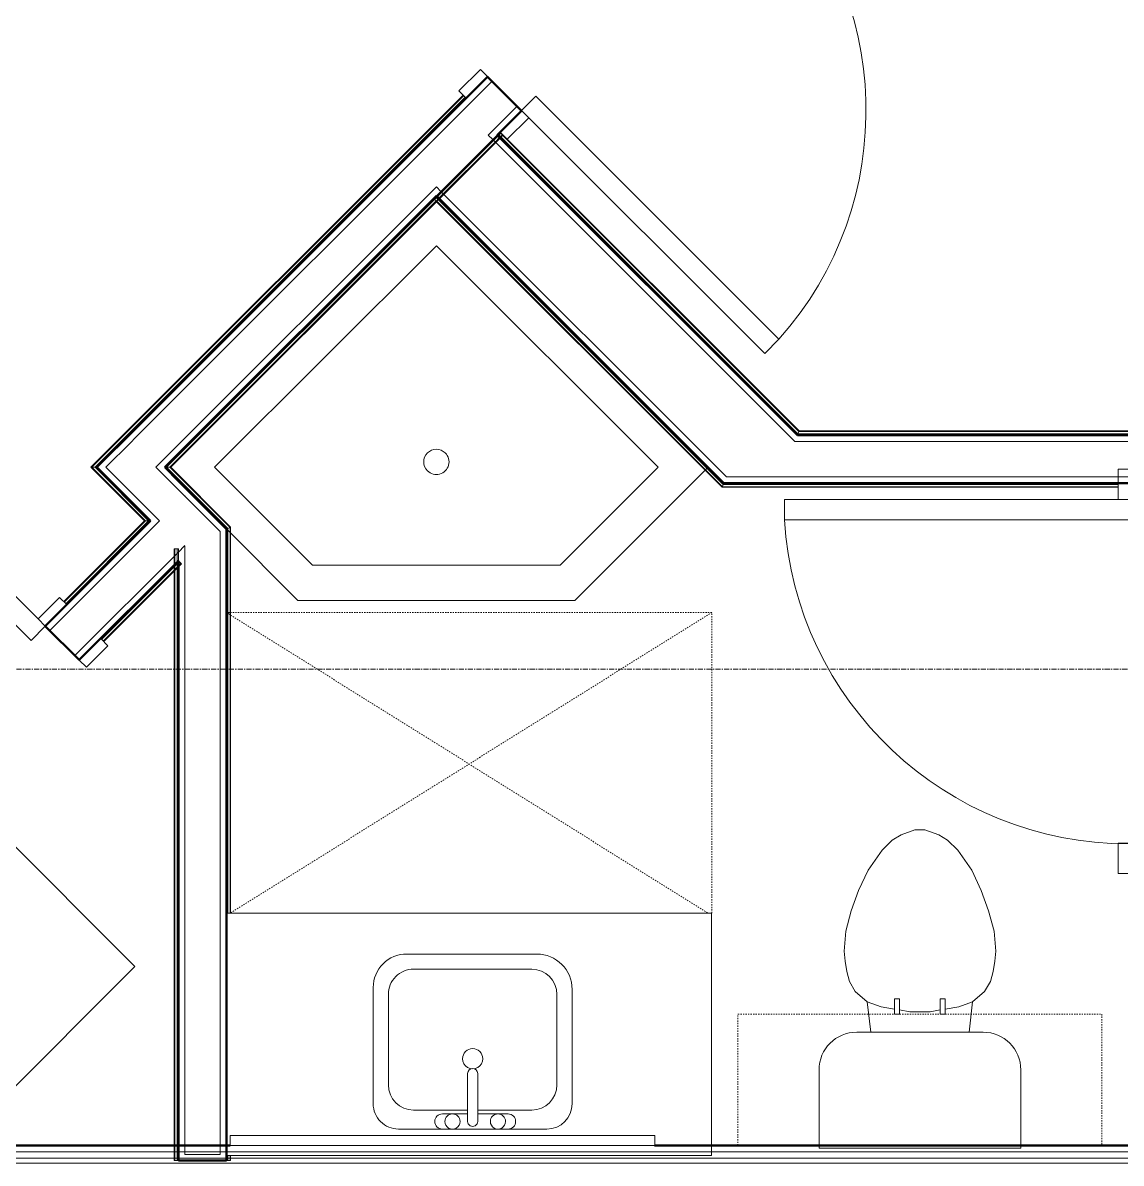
# Model space of a CAD drawing. Header units: inches. Extents: x -4235 to -464, y 9706 to 12425.
# Drawn here: x -2404.2 to -2295.6, y 10418.3 to 10531.1 of the extents above; entities that cross this region are included whole.
import ezdxf

# ---------------------------------------------------------------- set-up
doc = ezdxf.new("R2010")
doc.units = ezdxf.units.IN
doc.header["$MEASUREMENT"] = 0
doc.linetypes.add('Dash', pattern=[0.25, 0.125, -0.125])
doc.linetypes.add('Grid Line 1_2_', pattern=[0.875, 0.5, -0.125, 0.125, -0.125])
for name, color, linetype, lineweight in [('0-1', 7, 'Continuous', 5), ('0-2', 10, 'Continuous', 9), ('A-DOOR-1', 7, 'Continuous', 9), ('A-DOOR-2', 90, 'Continuous', 20), ('A-DOOR-FRAM-1', 90, 'Continuous', 20), ('A-GENM-HDLN-1', 7, 'Dash', 9), ('A-GENM-HDLN-2', 254, 'Dash', 9), ('A-GENM-HDLN-3', 10, 'Dash', 9), ('A-WALL-1', 250, 'Continuous', 50), ('A-WALL-2', 50, 'Continuous', 13), ('A-WALL-3', 10, 'Continuous', 9), ('A-WALL-4', 254, 'Continuous', 9), ('A-WALL-5', 7, 'Continuous', 9), ('I-WALL-1', 250, 'Continuous', 50), ('I-WALL-2', 10, 'Continuous', 9), ('I-WALL-3', 254, 'Continuous', 9), ('I-WALL-4', 7, 'Continuous', 9), ('P-SANR-FIXT-1', 7, 'Continuous', 9), ('P-SANR-FIXT-2', 254, 'Continuous', 9), ('Q-CASE-1', 254, 'Continuous', 9), ('Q-CASE-2', 7, 'Continuous', 9), ('Q-CASE-3', 10, 'Continuous', 9), ('Q-CASE-4', 7, 'Dash', 9), ('S-GRID-1', 1, 'Grid Line 1_2_', 9)]:
    doc.layers.add(name, color=color, linetype=linetype, lineweight=lineweight)

# ---------------------------------------------------------------- blocks, each defined once
blk = doc.blocks.new('Stacked Washer and Dryer - 26_x25_ - Private-1352637-BACKGROUND - 1ST FLOOR')
at = {"layer": 'P-SANR-FIXT-1'}
for p, q in [((0, 12.5), (26, 12.5)), ((0, 12.5), (0, -12.5)), ((16.90625, 12.5), (16.90625, -12.5)), ((26, 12.5), (26, -12.5)), ((16.90625, 8.75), (22.09375, 8.75)), ((22.09375, 8.75), (22.09375, -8.75)), ((22.09375, -8.75), (16.90625, -8.75)), ((26, -12.5), (0, -12.5))]:
    blk.add_line(p, q, dxfattribs=at)
blk = doc.blocks.new('Basic Wall _ INT - W4BØF - _5_8 GYP - 2X4 WOOD_BATT_ - 5_8 GYP_ - ___-2695107-BACKGROUND - 1ST FLOOR')
at = {"layer": 'A-WALL-3'}
for p, q in [((-2389.23, 10476.98), (-2389.11, 10477.09)), ((-2389.11, 10477.1), (-2389.02, 10477.19)), ((-2389.02, 10477.19), (-2388.96, 10477.25)), ((-2388.8, 10477.87), (-2388.81, 10477.89)), ((-2388.79, 10477.41), (-2388.56, 10477.64)), ((-2388.61, 10477.68), (-2388.67, 10477.74)), ((-2388.52, 10477.6), (-2388.56, 10477.64)), ((-2396.5, 10470.21), (-2398.62, 10468.09)), ((-2432.56, 10434.14), (-2434.68, 10432.02)), ((-2441.84, 10424.86), (-2442.99, 10423.71)), ((-2442.74, 10423.47), (-2441.59, 10424.62)), ((-2442.99, 10423.71), (-2442.97, 10423.7)), ((-2442.96, 10423.68), (-2442.99, 10423.71)), ((-2442.9, 10423.63), (-2442.96, 10423.68)), ((-2442.7, 10423.42), (-2442.9, 10423.63)), ((-2442.84, 10423.57), (-2442.78, 10423.51)), ((-2442.74, 10423.47), (-2442.7, 10423.42))]:
    blk.add_line(p, q, dxfattribs=at)
at = {"layer": 'A-WALL-4'}
for p, q in [((-2388.81, 10477.89), (-2396.5, 10470.21)), ((-2396.25, 10469.96), (-2389.23, 10476.98)), ((-2389.23, 10476.89), (-2389.11, 10477.01)), ((-2389.11, 10477.01), (-2389.02, 10477.1)), ((-2389.02, 10477.1), (-2388.96, 10477.16)), ((-2388.81, 10477.89), (-2388.78, 10477.86)), ((-2388.81, 10477.72), (-2388.72, 10477.8)), ((-2388.79, 10477.33), (-2388.52, 10477.6)), ((-2388.78, 10477.86), (-2388.74, 10477.82)), ((-2388.74, 10477.82), (-2388.73, 10477.81)), ((-2388.73, 10477.81), (-2388.72, 10477.8)), ((-2388.72, 10477.8), (-2388.52, 10477.6)), ((-2434.68, 10432.02), (-2441.84, 10424.86)), ((-2441.59, 10424.62), (-2434.43, 10431.77)), ((-2442.9, 10423.63), (-2441.75, 10424.78)), ((-2442.7, 10423.42), (-2441.55, 10424.57))]:
    blk.add_line(p, q, dxfattribs=at)
at = {"layer": 'A-WALL-5'}
for p, q in [((-2396.41, 10470.12), (-2388.81, 10477.72)), ((-2396.2, 10469.91), (-2389.23, 10476.89)), ((-2441.75, 10424.78), (-2434.59, 10431.93)), ((-2441.55, 10424.57), (-2434.39, 10431.73))]:
    blk.add_line(p, q, dxfattribs=at)
blk = doc.blocks.new('Basic Wall _ INT - W4BØF - _5_8 GYP - 2X4 WOOD_BATT_ - 5_8 GYP_ - ___-2695106-BACKGROUND - 1ST FLOOR')
at = {"layer": 'A-WALL-3'}
for p, q in [((-2392.07, 10481.84), (-2392.16, 10481.84)), ((-2391.87, 10481.84), (-2392.07, 10481.84)), ((-2391.78, 10481.84), (-2391.86, 10481.84)), ((-2391.58, 10481.84), (-2391.61, 10481.84)), ((-2399.85, 10473.57), (-2401.98, 10471.44)), ((-2435.92, 10437.5), (-2438.04, 10435.38)), ((-2446.59, 10427.32), (-2445.45, 10428.47)), ((-2446.43, 10427.16), (-2446.64, 10427.37)), ((-2446.64, 10427.37), (-2446.59, 10427.32)), ((-2446.55, 10427.28), (-2446.49, 10427.22)), ((-2445.2, 10428.22), (-2446.35, 10427.07)), ((-2446.38, 10427.1), (-2446.43, 10427.16)), ((-2446.35, 10427.07), (-2446.38, 10427.1)), ((-2446.36, 10427.09), (-2446.35, 10427.07))]:
    blk.add_line(p, q, dxfattribs=at)
at = {"layer": 'A-WALL-4'}
for p, q in [((-2400.1, 10473.81), (-2392.07, 10481.84)), ((-2391.58, 10481.84), (-2399.85, 10473.57)), ((-2445.45, 10428.47), (-2438.29, 10435.63)), ((-2438.04, 10435.38), (-2445.2, 10428.22)), ((-2446.64, 10427.37), (-2445.49, 10428.52)), ((-2445.29, 10428.31), (-2446.43, 10427.16))]:
    blk.add_line(p, q, dxfattribs=at)
at = {"layer": 'A-WALL-5'}
for p, q in [((-2400.15, 10473.86), (-2392.16, 10481.84)), ((-2391.76, 10481.84), (-2399.94, 10473.65)), ((-2445.49, 10428.52), (-2438.33, 10435.67)), ((-2438.13, 10435.47), (-2445.29, 10428.31))]:
    blk.add_line(p, q, dxfattribs=at)
at = {"layer": 'A-WALL-5', "flags": 128}
for points in [[(-2392.16, 10481.84), (-2391.99, 10481.84), (-2391.86, 10481.84), (-2391.78, 10481.84), (-2391.76, 10481.84)], [(-2391.76, 10481.84), (-2391.75, 10481.84), (-2391.74, 10481.84), (-2391.72, 10481.84), (-2391.7, 10481.84), (-2391.67, 10481.84), (-2391.64, 10481.84)]]:
    blk.add_lwpolyline(points, dxfattribs=at)
blk = doc.blocks.new('SWING - DOUBLE - FLUSH - 4-0 x 6-8 - DUMMY-3207495-BACKGROUND - 1ST FLOOR')
at = {"layer": 'A-DOOR-1'}
for p, q in [((-27, 2.375), (-27, 3.375)), ((-27, 3.375), (-24, 3.375)), ((-24, 2.375), (-27, 2.375)), ((-24, 3.375), (-24, 2.375)), ((24, 2.375), (24, 3.375)), ((24, 3.375), (27, 3.375)), ((27, 2.375), (24, 2.375)), ((27, 3.375), (27, 2.375)), ((-27, -2.375), (-24, -2.375)), ((-27, -3.375), (-27, -2.375)), ((-24, -3.375), (-27, -3.375)), ((-24, -2.375), (-24, -3.375)), ((24, -2.375), (27, -2.375)), ((24, -3.375), (24, -2.375)), ((27, -3.375), (24, -3.375)), ((27, -2.375), (27, -3.375))]:
    blk.add_line(p, q, dxfattribs=at)
for centre, start, end in [((-24, -2.375), 270, 0), ((24, -2.375), 180, 270)]:
    blk.add_arc(centre, 24, start, end, dxfattribs=at)
at = {"layer": 'A-DOOR-2'}
for p, q in [((-22, -2.375), (-24, -2.375)), ((-24, -3.375), (-24, -26.375)), ((-22, -26.375), (-22, -2.375)), ((22, -2.375), (24, -2.375)), ((22, -26.375), (22, -2.375)), ((24, -3.375), (24, -26.375)), ((-24, -26.375), (-22, -26.375)), ((24, -26.375), (22, -26.375))]:
    blk.add_line(p, q, dxfattribs=at)
blk = doc.blocks.new('Basic Wall _ INT - W4BØF - _5_8 GYP - 2X4 WOOD_BATT_ - 5_8 GYP_ - ___-2695115-BACKGROUND - 1ST FLOOR')
at = {"layer": 'A-WALL-3'}
for p, q in [((-2384.04, 10481.05), (-2384.06, 10481.04)), ((-2383.86, 10481.13), (-2383.92, 10481.1)), ((-2383.71, 10481.19), (-2383.86, 10481.13)), ((-2383.65, 10481.22), (-2383.71, 10481.19)), ((-2384.06, 10419.04), (-2384.06, 10418.54)), ((-2384.06, 10418.54), (-2384.04, 10418.54)), ((-2383.92, 10418.54), (-2383.86, 10418.54)), ((-2383.86, 10418.54), (-2383.71, 10418.54)), ((-2383.71, 10418.54), (-2383.71, 10419.04)), ((-2383.71, 10418.54), (-2383.65, 10418.54))]:
    blk.add_line(p, q, dxfattribs=at)
at = {"layer": 'A-WALL-4'}
for p, q in [((-2384.06, 10481.04), (-2384.06, 10443.04)), ((-2383.71, 10443.04), (-2383.71, 10481.19)), ((-2384.02, 10418.54), (-2384.06, 10418.54)), ((-2383.94, 10418.54), (-2384.02, 10418.54)), ((-2383.94, 10418.54), (-2383.94, 10419.04)), ((-2383.65, 10418.54), (-2383.94, 10418.54)), ((-2383.65, 10418.54), (-2383.65, 10419.04))]:
    blk.add_line(p, q, dxfattribs=at)
at = {"layer": 'A-WALL-5'}
for p, q in [((-2383.94, 10443.04), (-2383.94, 10481.1)), ((-2383.65, 10443.04), (-2383.65, 10481.22))]:
    blk.add_line(p, q, dxfattribs=at)
at = {"layer": 'A-WALL-5', "flags": 128}
for points in [[(-2384.02, 10481.06), (-2384, 10481.07), (-2383.98, 10481.08), (-2383.96, 10481.09), (-2383.95, 10481.09), (-2383.94, 10481.09), (-2383.94, 10481.1)], [(-2383.94, 10481.1), (-2383.92, 10481.1), (-2383.86, 10481.13), (-2383.77, 10481.17), (-2383.65, 10481.22)]]:
    blk.add_lwpolyline(points, dxfattribs=at)
blk = doc.blocks.new('Basic Wall _ INT - W4BØF - _5_8 GYP - 2X4 WOOD_BATT_ - 5_8 GYP_ - ___-2695114-BACKGROUND - 1ST FLOOR')
at = {"layer": 'A-WALL-3'}
for p, q in [((-2389.16, 10479.08), (-2389.23, 10479.08)), ((-2389.1, 10479.08), (-2389.16, 10479.08)), ((-2389.16, 10477.57), (-2389.16, 10479.08)), ((-2389.02, 10479.08), (-2389.08, 10479.08)), ((-2388.95, 10479.08), (-2389.02, 10479.08)), ((-2388.81, 10479.08), (-2388.84, 10479.08)), ((-2388.81, 10478.77), (-2388.81, 10477.89)), ((-2389.16, 10477.48), (-2389.16, 10477.54)), ((-2389.16, 10477.26), (-2389.16, 10477.33)), ((-2389.16, 10477.13), (-2389.16, 10477.25)), ((-2389.16, 10476.96), (-2389.16, 10477.12)), ((-2389.16, 10418.54), (-2389.16, 10420.04)), ((-2388.81, 10420.04), (-2388.81, 10418.54)), ((-2389.23, 10418.54), (-2389.16, 10418.54)), ((-2389.16, 10418.54), (-2389.02, 10418.54)), ((-2389.02, 10418.54), (-2388.95, 10418.54)), ((-2388.84, 10418.54), (-2388.81, 10418.54))]:
    blk.add_line(p, q, dxfattribs=at)
at = {"layer": 'A-WALL-4'}
for p, q in [((-2389.23, 10479.08), (-2389.11, 10479.08)), ((-2389.23, 10477.51), (-2389.23, 10479.08)), ((-2389.08, 10479.08), (-2388.94, 10479.08)), ((-2388.94, 10479.08), (-2388.94, 10477.78)), ((-2388.94, 10479.08), (-2388.86, 10479.08)), ((-2388.86, 10479.08), (-2388.81, 10479.08)), ((-2388.81, 10479.08), (-2388.81, 10478.77)), ((-2389.23, 10477.42), (-2389.23, 10477.48)), ((-2389.23, 10477.19), (-2389.23, 10477.27)), ((-2389.23, 10477.07), (-2389.23, 10477.19)), ((-2389.23, 10476.9), (-2389.23, 10477.06)), ((-2389.16, 10420.04), (-2389.16, 10476.95)), ((-2388.81, 10477.89), (-2388.81, 10420.04)), ((-2389.23, 10418.54), (-2389.23, 10420.04)), ((-2388.94, 10420.04), (-2388.94, 10418.54)), ((-2388.94, 10418.54), (-2389.23, 10418.54)), ((-2388.94, 10418.54), (-2388.94, 10418.54)), ((-2388.93, 10418.54), (-2388.94, 10418.54)), ((-2388.86, 10418.54), (-2388.93, 10418.54)), ((-2388.81, 10418.54), (-2388.86, 10418.54))]:
    blk.add_line(p, q, dxfattribs=at)
at = {"layer": 'A-WALL-5'}
for p, q in [((-2389.23, 10420.04), (-2389.23, 10476.89)), ((-2388.94, 10477.76), (-2388.94, 10420.04))]:
    blk.add_line(p, q, dxfattribs=at)
blk = doc.blocks.new('Basic Wall _ INT - W4BØF - _5_8 GYP - 2X4 WOOD_BATT_ - 5_8 GYP_ - ___-2695117-BACKGROUND - 1ST FLOOR')
at = {"layer": 'A-WALL-3'}
for p, q in [((-2397.38, 10487.15), (-2397.47, 10487.15)), ((-2397.17, 10487.15), (-2397.38, 10487.15)), ((-2397.08, 10487.15), (-2397.17, 10487.15)), ((-2396.88, 10487.15), (-2396.92, 10487.15)), ((-2392.16, 10481.84), (-2392.07, 10481.84)), ((-2392.07, 10481.84), (-2391.87, 10481.84)), ((-2391.86, 10481.84), (-2391.78, 10481.84)), ((-2391.61, 10481.84), (-2391.58, 10481.84))]:
    blk.add_line(p, q, dxfattribs=at)
at = {"layer": 'A-WALL-4'}
for p, q in [((-2397.38, 10487.15), (-2392.07, 10481.84)), ((-2391.58, 10481.84), (-2396.88, 10487.15))]:
    blk.add_line(p, q, dxfattribs=at)
at = {"layer": 'A-WALL-5'}
for p, q in [((-2397.47, 10487.15), (-2392.16, 10481.84)), ((-2397.06, 10487.15), (-2391.76, 10481.84))]:
    blk.add_line(p, q, dxfattribs=at)
at = {"layer": 'A-WALL-5', "flags": 128}
for points in [[(-2397.47, 10487.15), (-2397.3, 10487.15), (-2397.17, 10487.15), (-2397.09, 10487.15), (-2397.06, 10487.15)], [(-2397.06, 10487.15), (-2397.06, 10487.15), (-2397.04, 10487.15), (-2397.03, 10487.15), (-2397, 10487.15), (-2396.97, 10487.15), (-2396.94, 10487.15)], [(-2391.76, 10481.84), (-2391.78, 10481.84), (-2391.86, 10481.84), (-2391.99, 10481.84), (-2392.16, 10481.84)], [(-2391.64, 10481.84), (-2391.67, 10481.84), (-2391.7, 10481.84), (-2391.72, 10481.84), (-2391.74, 10481.84), (-2391.75, 10481.84), (-2391.76, 10481.84)]]:
    blk.add_lwpolyline(points, dxfattribs=at)
blk = doc.blocks.new('Basic Wall _ INT - W4BØF - _5_8 GYP - 2X4 WOOD_BATT_ - 5_8 GYP_ - ___-2695116-BACKGROUND - 1ST FLOOR')
at = {"layer": 'A-WALL-3'}
for p, q in [((-2390.13, 10487.15), (-2390.17, 10487.15)), ((-2389.88, 10487.15), (-2389.97, 10487.15)), ((-2389.67, 10487.15), (-2389.87, 10487.15)), ((-2389.58, 10487.15), (-2389.67, 10487.15)), ((-2384.06, 10481.04), (-2384.04, 10481.05)), ((-2383.92, 10481.1), (-2383.86, 10481.13)), ((-2383.86, 10481.13), (-2383.71, 10481.19)), ((-2383.71, 10481.19), (-2383.65, 10481.22))]:
    blk.add_line(p, q, dxfattribs=at)
at = {"layer": 'A-WALL-4'}
for p, q in [((-2384.06, 10481.04), (-2390.17, 10487.15)), ((-2389.67, 10487.15), (-2383.71, 10481.19))]:
    blk.add_line(p, q, dxfattribs=at)
at = {"layer": 'A-WALL-5'}
for p, q in [((-2383.94, 10481.1), (-2389.99, 10487.15)), ((-2389.58, 10487.15), (-2383.65, 10481.22))]:
    blk.add_line(p, q, dxfattribs=at)
at = {"layer": 'A-WALL-5', "flags": 128}
for points in [[(-2390.11, 10487.15), (-2390.08, 10487.15), (-2390.05, 10487.15), (-2390.02, 10487.15), (-2390, 10487.15), (-2389.99, 10487.15), (-2389.99, 10487.15)], [(-2389.99, 10487.15), (-2389.96, 10487.15), (-2389.88, 10487.15), (-2389.75, 10487.15), (-2389.58, 10487.15)], [(-2383.94, 10481.1), (-2383.94, 10481.09), (-2383.95, 10481.09), (-2383.96, 10481.09), (-2383.98, 10481.08), (-2384, 10481.07), (-2384.02, 10481.06)], [(-2383.65, 10481.22), (-2383.77, 10481.17), (-2383.86, 10481.13), (-2383.92, 10481.1), (-2383.94, 10481.1)]]:
    blk.add_lwpolyline(points, dxfattribs=at)
blk = doc.blocks.new('M_Sink Vanity-Square - 500 x 440mm-1352614-BACKGROUND - 1ST FLOOR')
at = {"layer": 'P-SANR-FIXT-1'}
for p, q in [((7.96, 7.09), (-6.72, 7.09)), ((3.62, 7.09), (-2.88, 7.09)), ((0.12, 6.33), (0.12, 1.59)), ((1.12, 6.33), (1.12, 1.59)), ((-9.22, 4.59), (-9.22, -6.73)), ((0.12, 5.22), (-5.22, 5.22)), ((-2.88, 5.59), (0.12, 5.59)), ((1.12, 5.59), (3.62, 5.59)), ((6.46, 5.22), (1.12, 5.22)), ((10.46, -6.91), (10.46, 4.59)), ((-7.72, 2.72), (-7.72, -6.23)), ((8.96, -6.23), (8.96, 2.72)), ((-5.22, -8.73), (6.46, -8.73)), ((-5.72, -10.23), (7.14, -10.23))]:
    blk.add_line(p, q, dxfattribs=at)
for centre, radius, start, end in [((-6.72, 4.59), 2.5, 90, 180), ((-2.88, 6.34), 0.75, 90, 270), ((-1.88, 6.34), 0.75, 360, 180), ((0.62, 6.33), 0.5, 360, 180), ((2.62, 6.34), 0.75, 360, 180), ((3.62, 6.34), 0.75, 270, 90), ((7.96, 4.59), 2.5, 360, 90), ((-1.88, 6.34), 0.75, 180, 0), ((2.62, 6.34), 0.75, 180, 360), ((-5.22, 2.72), 2.5, 90, 180), ((6.46, 2.72), 2.5, 0, 90), ((0.62, 1.59), 0.5, 180, 0), ((0.62, 0.13), 1, 360, 180), ((0.62, 0.13), 1, 180, 0), ((-5.72, -6.73), 3.5, 180, 270), ((-5.22, -6.23), 2.5, 180, 270), ((6.46, -6.23), 2.5, 270, 0), ((7.14, -6.91), 3.32, 270, 0)]:
    blk.add_arc(centre, radius, start, end, dxfattribs=at)
blk = doc.blocks.new('Bath Vanity - Bath Vanity 48_-2551079-BACKGROUND - 1ST FLOOR')
at = {"layer": 'Q-CASE-1'}
for p, q in [((24.74, 0), (-23.26, 0)), ((-23.26, 0), (-23.26, -1)), ((24.74, -24), (24.74, -1))]:
    blk.add_line(p, q, dxfattribs=at)
at = {"layer": 'Q-CASE-2'}
for p, q in [((-23.26, -1), (-23.26, -24)), ((-23.26, -24), (24.74, -24))]:
    blk.add_line(p, q, dxfattribs=at)
at = {"layer": 'Q-CASE-3'}
blk.add_line((24.74, -1), (24.74, 0), dxfattribs=at)
blk = doc.blocks.new('Shower Base-Corner - 38_ x 38_-V50-BACKGROUND - 1ST FLOOR')
at = {"layer": 'P-SANR-FIXT-1'}
for p, q in [((0, 38), (18.62, 38)), ((18.62, 38), (38, 18.62)), ((3.49, 34.51), (17.18, 34.51)), ((3.49, 3.49), (3.49, 34.51)), ((17.18, 34.51), (34.51, 17.18)), ((38, 18.62), (38, 8.63)), ((34.51, 17.18), (34.51, 3.49)), ((34.51, 3.49), (3.49, 3.49))]:
    blk.add_line(p, q, dxfattribs=at)
for start, end in [(360, 180), (180, 0)]:
    blk.add_arc((18.62, 18.62), 1.25, start, end, dxfattribs=at)
at = {"layer": 'P-SANR-FIXT-2'}
for p, q in [((0, 0), (0, 38)), ((38, 8.63), (38, 0)), ((38, 0), (0, 0))]:
    blk.add_line(p, q, dxfattribs=at)
blk = doc.blocks.new('Toilet-Domestic-3D - Toilet-Domestic-3D-V11-BACKGROUND - 1ST FLOOR')
at = {"layer": 'P-SANR-FIXT-1'}
for p, q in [((-2.74, 11), (-1.87, 11.5)), ((-1.87, 11.5), (-0.5, 12)), ((-0.5, 12), (0.5, 12)), ((0.5, 12), (1.87, 11.5)), ((1.87, 11.5), (2.74, 11)), ((-3.74, 10), (-2.74, 11)), ((2.74, 11), (3.74, 10)), ((-5.13, 8), (-3.74, 10)), ((3.74, 10), (5.13, 8)), ((-6.06, 6), (-5.13, 8)), ((5.13, 8), (6.06, 6)), ((-6.79, 4), (-6.06, 6)), ((6.06, 6), (6.79, 4)), ((-7.33, 1.99), (-6.79, 4)), ((6.79, 4), (7.33, 1.99)), ((-7.5, 0), (-7.33, 1.99)), ((7.33, 1.99), (7.5, 0)), ((-7.41, -1), (-7.5, 0)), ((-7.24, -2), (-7.41, -1)), ((7.41, -1), (7.24, -2)), ((7.5, 0), (7.41, -1)), ((-6.97, -3), (-7.24, -2)), ((7.24, -2), (6.97, -3)), ((-6.4, -4), (-6.97, -3)), ((6.97, -3), (6.4, -4)), ((-5.21, -5), (-6.4, -4)), ((6.4, -4), (5.21, -5)), ((-3.84, -5.5), (-5.21, -5)), ((-4.86, -8.02), (-5.21, -5)), ((-2.5, -5.74), (-3.84, -5.5)), ((3.84, -5.5), (2.49, -5.74)), ((5.21, -5), (3.84, -5.5)), ((4.86, -8.02), (5.21, -5)), ((-1, -6), (-2.01, -5.82)), ((1, -6), (-1, -6)), ((2, -5.82), (1, -6)), ((6.25, -8.02), (-6.25, -8.02)), ((-9.98, -11.75), (-9.98, -19.23)), ((9.98, -19.23), (9.98, -11.75))]:
    blk.add_line(p, q, dxfattribs=at)
for centre, start, end in [((-6.25, -11.75), 90, 180), ((6.25, -11.75), 0, 90)]:
    blk.add_arc(centre, 3.73, start, end, dxfattribs=at)
at = {"layer": 'P-SANR-FIXT-2'}
for p, q in [((-9.98, -19.23), (-9.98, -19.48)), ((-9.98, -19.48), (9.98, -19.48)), ((9.98, -19.48), (9.98, -19.23))]:
    blk.add_line(p, q, dxfattribs=at)
blk = doc.blocks.new('Basic Wall _ INT - W8BØF - _5_8 GYP - 2X8 WOOD_BATT_ - 5_8 GYP_ - ___-2704767-BACKGROUND - 1ST FLOOR')
at = {"layer": 'I-WALL-2'}
for p, q in [((-2357.27, 10520.04), (-2357.29, 10520.03)), ((-2357.24, 10520.07), (-2357.2, 10520.12)), ((-2357.2, 10520.12), (-2356.99, 10520.32)), ((-2357.08, 10520.23), (-2357.14, 10520.17)), ((-2356.99, 10520.32), (-2357.04, 10520.28)), ((-2356.89, 10520.13), (-2356.83, 10520.07)), ((-2356.82, 10520.06), (-2356.74, 10519.98)), ((-2327.54, 10490.48), (-2327.51, 10490.54)), ((-2327.51, 10490.54), (-2327.45, 10490.69)), ((-2327.45, 10490.69), (-2327.42, 10490.75)), ((-2327.59, 10490.34), (-2327.58, 10490.36))]:
    blk.add_line(p, q, dxfattribs=at)
at = {"layer": 'I-WALL-3'}
for p, q in [((-2357.29, 10520.03), (-2357.25, 10520.06)), ((-2327.59, 10490.34), (-2357.29, 10520.03)), ((-2357.25, 10520.06), (-2357.24, 10520.07)), ((-2356.85, 10520.17), (-2356.78, 10520.11)), ((-2356.78, 10520.11), (-2356.7, 10520.03)), ((-2356.74, 10519.98), (-2327.45, 10490.69))]:
    blk.add_line(p, q, dxfattribs=at)
at = {"layer": 'I-WALL-4'}
for p, q in [((-2327.54, 10490.46), (-2357.2, 10520.12)), ((-2356.7, 10520.03), (-2327.42, 10490.75)), ((-2327.58, 10490.38), (-2327.59, 10490.34))]:
    blk.add_line(p, q, dxfattribs=at)
at = {"layer": 'I-WALL-4', "flags": 128}
for points in [[(-2327.54, 10490.46), (-2327.54, 10490.46), (-2327.55, 10490.45), (-2327.55, 10490.44), (-2327.56, 10490.42), (-2327.57, 10490.4), (-2327.58, 10490.38)], [(-2327.42, 10490.75), (-2327.47, 10490.63), (-2327.51, 10490.54), (-2327.53, 10490.48), (-2327.54, 10490.46)]]:
    blk.add_lwpolyline(points, dxfattribs=at)
blk = doc.blocks.new('Basic Wall _ INT - W8BØF - _5_8 GYP - 2X8 WOOD_BATT_ - 5_8 GYP_ - ___-2699375-BACKGROUND - 1ST FLOOR')
at = {"layer": 'I-WALL-2'}
for p, q in [((-2363.59, 10513.72), (-2363.38, 10513.93)), ((-2363.54, 10513.77), (-2363.59, 10513.72)), ((-2363.44, 10513.87), (-2363.5, 10513.81)), ((-2363.38, 10513.93), (-2363.34, 10513.97)), ((-2363.38, 10513.61), (-2363.34, 10513.56)), ((-2363.32, 10513.54), (-2363.25, 10513.48)), ((-2363.3, 10514.02), (-2363.31, 10514)), ((-2335.04, 10485.17), (-2335.01, 10485.23)), ((-2335.01, 10485.23), (-2334.95, 10485.38)), ((-2334.95, 10485.38), (-2334.92, 10485.45)), ((-2334.87, 10485.56), (-2334.86, 10485.59))]:
    blk.add_line(p, q, dxfattribs=at)
at = {"layer": 'I-WALL-3'}
for p, q in [((-2363.43, 10513.57), (-2363.38, 10513.52)), ((-2363.36, 10513.5), (-2363.3, 10513.43)), ((-2363.34, 10513.97), (-2363.33, 10513.99)), ((-2363.33, 10513.99), (-2363.3, 10514.02)), ((-2334.86, 10485.59), (-2363.3, 10514.02)), ((-2363.25, 10513.48), (-2335.01, 10485.23))]:
    blk.add_line(p, q, dxfattribs=at)
at = {"layer": 'I-WALL-4'}
for p, q in [((-2363.38, 10513.93), (-2334.92, 10485.46)), ((-2363.3, 10513.43), (-2335.04, 10485.17)), ((-2334.86, 10485.59), (-2334.88, 10485.54))]:
    blk.add_line(p, q, dxfattribs=at)
at = {"layer": 'I-WALL-4', "flags": 128}
for points in [[(-2334.92, 10485.46), (-2334.92, 10485.44), (-2334.95, 10485.38), (-2334.99, 10485.29), (-2335.04, 10485.17)], [(-2334.88, 10485.54), (-2334.89, 10485.52), (-2334.9, 10485.5), (-2334.91, 10485.49), (-2334.91, 10485.47), (-2334.92, 10485.46), (-2334.92, 10485.46)]]:
    blk.add_lwpolyline(points, dxfattribs=at)
blk = doc.blocks.new('Basic Wall _ INT - W4BØF - _5_8 GYP - 2X4 WOOD_BATT_ - 5_8 GYP_ - ___-2695122-BACKGROUND - 1ST FLOOR')
at = {"layer": 'A-WALL-3'}
for p, q in [((-2335.01, 10485.23), (-2335.04, 10485.17)), ((-2334.95, 10485.38), (-2335.01, 10485.23)), ((-2334.92, 10485.45), (-2334.95, 10485.38)), ((-2334.86, 10485.59), (-2334.87, 10485.56))]:
    blk.add_line(p, q, dxfattribs=at)
at = {"layer": 'A-WALL-4'}
for p, q in [((-2335.01, 10485.23), (-2295.86, 10485.23)), ((-2295.86, 10485.59), (-2334.86, 10485.59))]:
    blk.add_line(p, q, dxfattribs=at)
at = {"layer": 'A-WALL-5'}
for p, q in [((-2335.04, 10485.17), (-2295.86, 10485.17)), ((-2334.92, 10485.46), (-2295.86, 10485.46)), ((-2334.88, 10485.54), (-2334.86, 10485.59))]:
    blk.add_line(p, q, dxfattribs=at)
at = {"layer": 'A-WALL-5', "flags": 128}
for points in [[(-2335.04, 10485.17), (-2334.99, 10485.29), (-2334.95, 10485.38), (-2334.92, 10485.44), (-2334.92, 10485.46)], [(-2334.92, 10485.46), (-2334.92, 10485.46), (-2334.91, 10485.47), (-2334.91, 10485.49), (-2334.9, 10485.5), (-2334.89, 10485.52), (-2334.88, 10485.54)]]:
    blk.add_lwpolyline(points, dxfattribs=at)
blk = doc.blocks.new('Basic Wall _ INT - W4BØF - _5_8 GYP - 2X4 WOOD_BATT_ - 5_8 GYP_ - ___-2695123-BACKGROUND - 1ST FLOOR')
at = {"layer": 'A-WALL-3'}
for p, q in [((-2327.51, 10490.54), (-2327.54, 10490.48)), ((-2327.45, 10490.69), (-2327.51, 10490.54)), ((-2327.42, 10490.75), (-2327.45, 10490.69)), ((-2289.97, 10490.48), (-2289.91, 10490.54)), ((-2289.9, 10490.54), (-2289.76, 10490.69)), ((-2289.76, 10490.69), (-2289.69, 10490.75)), ((-2327.58, 10490.36), (-2327.59, 10490.34)), ((-2290.11, 10490.34), (-2290.08, 10490.36))]:
    blk.add_line(p, q, dxfattribs=at)
at = {"layer": 'A-WALL-4'}
for p, q in [((-2327.45, 10490.69), (-2289.76, 10490.69)), ((-2290.11, 10490.34), (-2327.59, 10490.34))]:
    blk.add_line(p, q, dxfattribs=at)
at = {"layer": 'A-WALL-5'}
for p, q in [((-2289.98, 10490.46), (-2327.54, 10490.46)), ((-2327.42, 10490.75), (-2289.69, 10490.75)), ((-2327.59, 10490.34), (-2327.58, 10490.38))]:
    blk.add_line(p, q, dxfattribs=at)
at = {"layer": 'A-WALL-5', "flags": 128}
for points in [[(-2327.58, 10490.38), (-2327.57, 10490.4), (-2327.56, 10490.42), (-2327.55, 10490.44), (-2327.55, 10490.45), (-2327.54, 10490.46), (-2327.54, 10490.46)], [(-2327.54, 10490.46), (-2327.53, 10490.48), (-2327.51, 10490.54), (-2327.47, 10490.63), (-2327.42, 10490.75)], [(-2289.98, 10490.46), (-2289.98, 10490.46), (-2289.99, 10490.45), (-2290.01, 10490.44), (-2290.02, 10490.42), (-2290.04, 10490.4), (-2290.06, 10490.38)], [(-2289.69, 10490.75), (-2289.81, 10490.63), (-2289.9, 10490.54), (-2289.96, 10490.48), (-2289.98, 10490.46)]]:
    blk.add_lwpolyline(points, dxfattribs=at)
blk = doc.blocks.new('SWING - SINGLE - FLUSH - 2-10 x 6-8 - PRIVACY-3199407-BACKGROUND - 1ST FLOOR')
at = {"layer": 'A-DOOR-1'}
blk.add_arc((17, 2.37), 34.07, 93.3657, 180, dxfattribs=at)
at = {"layer": 'A-DOOR-2'}
for p, q in [((15, 2.37), (15, 36.38)), ((17, 36.38), (15, 36.38)), ((17, 2.37), (17, 36.38)), ((17, 2.37), (15, 2.37))]:
    blk.add_line(p, q, dxfattribs=at)
at = {"layer": 'A-DOOR-FRAM-1'}
for p, q in [((-17, 3.37), (-20, 3.37)), ((-20, 3.37), (-20, 2.37)), ((-20, 2.37), (-17, 2.37)), ((-17, 2.37), (-17, 3.37)), ((20, 3.37), (17, 3.37)), ((17, 3.37), (17, 2.37)), ((17, 2.37), (20, 2.37)), ((20, 2.37), (20, 3.37)), ((-17, -2.38), (-20, -2.38)), ((-20, -2.38), (-20, -3.38)), ((-20, -3.38), (-17, -3.38)), ((-17, -3.38), (-17, -2.38)), ((20, -2.38), (17, -2.38)), ((17, -2.38), (17, -3.38)), ((17, -3.38), (20, -3.38)), ((20, -3.38), (20, -2.38))]:
    blk.add_line(p, q, dxfattribs=at)
blk = doc.blocks.new('ADA Clearances - 30_x48_-V51-BACKGROUND - 1ST FLOOR')
at = {"layer": 'A-GENM-HDLN-1'}
for p, q in [((14.74, -23.59), (-15, 24)), ((14.75, 24), (-15, 24)), ((-15, 24), (-15, -23.59)), ((-14.74, -23.59), (14.75, 23.6))]:
    blk.add_line(p, q, dxfattribs=at)
at = {"layer": 'A-GENM-HDLN-2'}
for p, q in [((-15, -23.59), (-15, -23.69)), ((-14.81, -23.69), (-14.74, -23.59)), ((-15, -23.71), (-15, -23.79)), ((-15, -23.8), (-15, -23.85)), ((-14.9, -23.85), (-14.87, -23.8)), ((-14.87, -23.79), (-14.82, -23.71))]:
    blk.add_line(p, q, dxfattribs=at)
at = {"layer": 'A-GENM-HDLN-3'}
blk.add_line((-15, -24), (14.75, -24), dxfattribs=at)
blk = doc.blocks.new('Basic Wall _ INT - W4BØF - _5_8 GYP - 2X4 WOOD_BATT_ - 5_8 GYP_ - ___-2695127-BACKGROUND - 1ST FLOOR')
at = {"layer": 'A-WALL-3'}
for p, q in [((-2304.22, 10573.06), (-2304.23, 10573.08)), ((-2304.15, 10572.88), (-2304.18, 10572.94)), ((-2304.09, 10572.73), (-2304.15, 10572.87)), ((-2304.06, 10572.67), (-2304.08, 10572.71)), ((-2320.77, 10556.54), (-2324.13, 10553.18)), ((-2323.44, 10553.37), (-2320.54, 10556.27)), ((-2320.38, 10556.43), (-2320.32, 10556.5)), ((-2320.32, 10556.5), (-2320.23, 10556.58)), ((-2324.18, 10552.64), (-2324.09, 10552.72)), ((-2324.09, 10552.72), (-2324.03, 10552.79)), ((-2323.89, 10552.93), (-2323.48, 10553.34)), ((-2328.7, 10548.61), (-2330.83, 10546.49)), ((-2354.87, 10522.44), (-2356.99, 10520.32)), ((-2357.29, 10520.03), (-2363.3, 10514.02)), ((-2357.48, 10519.34), (-2357.04, 10519.78)), ((-2356.89, 10519.92), (-2356.83, 10519.99)), ((-2356.83, 10519.99), (-2356.74, 10520.07)), ((-2363.04, 10513.77), (-2357.48, 10519.34)), ((-2363.34, 10513.48), (-2363.26, 10513.56)), ((-2363.25, 10513.56), (-2363.19, 10513.63)), ((-2390.17, 10487.15), (-2390.13, 10487.15)), ((-2389.97, 10487.15), (-2389.88, 10487.15)), ((-2389.87, 10487.15), (-2389.67, 10487.15)), ((-2389.67, 10487.15), (-2389.58, 10487.15))]:
    blk.add_line(p, q, dxfattribs=at)
at = {"layer": 'A-WALL-4'}
for p, q in [((-2304.23, 10573.08), (-2320.77, 10556.54)), ((-2320.23, 10556.58), (-2304.09, 10572.73)), ((-2323.6, 10553.53), (-2320.69, 10556.44)), ((-2323.4, 10553.33), (-2320.5, 10556.22)), ((-2320.34, 10556.39), (-2320.27, 10556.45)), ((-2320.27, 10556.45), (-2320.19, 10556.54)), ((-2324.16, 10553.15), (-2328.7, 10548.61)), ((-2328.46, 10548.36), (-2324.18, 10552.64)), ((-2324.13, 10552.6), (-2324.05, 10552.68)), ((-2324.05, 10553.09), (-2323.62, 10553.52)), ((-2324.05, 10552.68), (-2323.98, 10552.74)), ((-2323.84, 10552.89), (-2323.44, 10553.29)), ((-2357.64, 10519.5), (-2357.2, 10519.94)), ((-2357.43, 10519.3), (-2356.99, 10519.73)), ((-2356.99, 10520.32), (-2357.29, 10520.03)), ((-2356.85, 10519.88), (-2356.78, 10519.94)), ((-2356.78, 10519.94), (-2356.7, 10520.03)), ((-2363.21, 10513.93), (-2357.65, 10519.48)), ((-2363, 10513.73), (-2357.43, 10519.29)), ((-2363.3, 10514.02), (-2390.17, 10487.15)), ((-2389.67, 10487.15), (-2363.34, 10513.48)), ((-2363.29, 10513.43), (-2363.21, 10513.52)), ((-2363.21, 10513.52), (-2363.15, 10513.58))]:
    blk.add_line(p, q, dxfattribs=at)
at = {"layer": 'A-WALL-5'}
for p, q in [((-2320.69, 10556.44), (-2304.18, 10572.95)), ((-2320.19, 10556.54), (-2304.06, 10572.67)), ((-2328.62, 10548.52), (-2324.05, 10553.09)), ((-2328.41, 10548.32), (-2324.13, 10552.59)), ((-2357.2, 10519.94), (-2356.9, 10520.24)), ((-2389.99, 10487.15), (-2363.21, 10513.93)), ((-2389.58, 10487.15), (-2363.3, 10513.43))]:
    blk.add_line(p, q, dxfattribs=at)
at = {"layer": 'A-WALL-5', "flags": 128}
for points in [[(-2304.22, 10573.04), (-2304.21, 10573.02), (-2304.2, 10573), (-2304.19, 10572.98), (-2304.19, 10572.97), (-2304.18, 10572.96), (-2304.18, 10572.95)], [(-2304.18, 10572.95), (-2304.17, 10572.93), (-2304.15, 10572.88), (-2304.11, 10572.79), (-2304.06, 10572.67)], [(-2389.99, 10487.15), (-2389.99, 10487.15), (-2390, 10487.15), (-2390.02, 10487.15), (-2390.05, 10487.15), (-2390.08, 10487.15), (-2390.11, 10487.15)], [(-2389.58, 10487.15), (-2389.75, 10487.15), (-2389.88, 10487.15), (-2389.96, 10487.15), (-2389.99, 10487.15)]]:
    blk.add_lwpolyline(points, dxfattribs=at)
blk = doc.blocks.new('Basic Wall _ INT - W4BØF - _5_8 GYP - 2X4 WOOD_BATT_ - 5_8 GYP_ - ___-2695126-BACKGROUND - 1ST FLOOR')
at = {"layer": 'A-WALL-3'}
for p, q in [((-2306.35, 10578.18), (-2306.37, 10578.24)), ((-2306.29, 10578.04), (-2306.35, 10578.18)), ((-2306.26, 10577.97), (-2306.28, 10578.03)), ((-2306.2, 10577.83), (-2306.21, 10577.85)), ((-2332.06, 10551.97), (-2334.18, 10549.85)), ((-2358.23, 10525.8), (-2360.35, 10523.68)), ((-2397.47, 10487.15), (-2397.38, 10487.15)), ((-2397.38, 10487.15), (-2397.17, 10487.15)), ((-2397.17, 10487.15), (-2397.08, 10487.15)), ((-2396.92, 10487.15), (-2396.88, 10487.15))]:
    blk.add_line(p, q, dxfattribs=at)
at = {"layer": 'A-WALL-4'}
for p, q in [((-2332.31, 10552.21), (-2306.35, 10578.18)), ((-2306.2, 10577.83), (-2332.06, 10551.97)), ((-2397.38, 10487.15), (-2360.6, 10523.93)), ((-2360.35, 10523.68), (-2396.88, 10487.15))]:
    blk.add_line(p, q, dxfattribs=at)
at = {"layer": 'A-WALL-5'}
for p, q in [((-2332.36, 10552.26), (-2306.37, 10578.24)), ((-2306.25, 10577.95), (-2332.15, 10552.05)), ((-2397.47, 10487.15), (-2360.64, 10523.97)), ((-2360.44, 10523.77), (-2397.06, 10487.15))]:
    blk.add_line(p, q, dxfattribs=at)
at = {"layer": 'A-WALL-5', "flags": 128}
for points in [[(-2306.37, 10578.24), (-2306.32, 10578.12), (-2306.28, 10578.03), (-2306.26, 10577.97), (-2306.25, 10577.95)], [(-2306.25, 10577.95), (-2306.25, 10577.95), (-2306.25, 10577.94), (-2306.24, 10577.93), (-2306.24, 10577.91), (-2306.23, 10577.89), (-2306.22, 10577.87)], [(-2397.06, 10487.15), (-2397.09, 10487.15), (-2397.17, 10487.15), (-2397.3, 10487.15), (-2397.47, 10487.15)], [(-2396.94, 10487.15), (-2396.97, 10487.15), (-2397, 10487.15), (-2397.03, 10487.15), (-2397.04, 10487.15), (-2397.06, 10487.15), (-2397.06, 10487.15)]]:
    blk.add_lwpolyline(points, dxfattribs=at)
blk = doc.blocks.new('300 Series Wall Hung Cabinet_326 - 36_-2909953-BACKGROUND - 1ST FLOOR')
at = {"layer": 'Q-CASE-2'}
for p, q in [((-2.01, 14.69), (-2.5, 14.69)), ((-2.5, 14.69), (-2.5, 13.19)), ((-2.01, 13.19), (-2.01, 14.69)), ((2.49, 14.69), (2, 14.69)), ((2, 14.69), (2, 13.19)), ((2.49, 13.19), (2.49, 14.69)), ((-2.01, 13.19), (-2.5, 13.19)), ((2.49, 13.19), (2, 13.19))]:
    blk.add_line(p, q, dxfattribs=at)
at = {"layer": 'Q-CASE-4'}
for p, q in [((-18, 0.19), (-18, 13.19)), ((-18, 13.19), (18, 13.19)), ((18, 13.19), (18, 0.19)), ((18, 0.19), (-18, 0.19))]:
    blk.add_line(p, q, dxfattribs=at)
blk = doc.blocks.new('BATHROOM MIRROR - BATHROOM MIRROR 42_-2844766-BACKGROUND - 1ST FLOOR')
at = {"layer": 'Q-CASE-2'}
for p, q in [((-20.26, -23), (21.74, -23)), ((-20.26, -23), (-20.26, -24)), ((21.74, -24), (21.74, -23)), ((21.74, -24), (-20.26, -24))]:
    blk.add_line(p, q, dxfattribs=at)
at = {"layer": 'Q-CASE-3'}
blk.add_line((18.74, -24), (-17.26, -24), dxfattribs=at)
blk = doc.blocks.new('CTR - 1st Phase - Unit Layouts_rvt-1-BACKGROUND - 1ST FLOOR')
at = {"layer": 'A-WALL-1'}
for p, q in [((-2358.23, 10525.8), (-2393.52, 10490.51)), ((-2354.87, 10522.44), (-2358.23, 10525.8)), ((-2357.29, 10520.03), (-2354.87, 10522.44)), ((-2390.17, 10487.15), (-2363.3, 10514.02)), ((-2393.52, 10490.51), (-2396.44, 10487.59)), ((-2290.11, 10490.34), (-2327.59, 10490.34)), ((-2396.44, 10487.59), (-2396.88, 10487.15)), ((-2396.88, 10487.15), (-2391.58, 10481.84)), ((-2388.81, 10485.79), (-2390.17, 10487.15)), ((-2384.69, 10481.67), (-2388.81, 10485.79)), ((-2322.84, 10485.59), (-2294.86, 10485.59)), ((-2391.58, 10481.84), (-2401.98, 10471.44)), ((-2384.06, 10481.04), (-2384.69, 10481.67)), ((-2384.06, 10418.54), (-2384.06, 10481.04)), ((-2398.62, 10468.09), (-2388.81, 10477.89)), ((-2388.81, 10477.89), (-2388.81, 10418.54)), ((-2401.98, 10471.44), (-2398.62, 10468.09)), ((-2388.81, 10418.54), (-2388.19, 10418.54)), ((-2388.19, 10418.54), (-2384.69, 10418.54)), ((-2384.69, 10418.54), (-2384.06, 10418.54))]:
    blk.add_line(p, q, dxfattribs=at)
at = {"layer": 'A-WALL-2'}
for p, q in [((-2357.78, 10525.36), (-2393.08, 10490.06)), ((-2355.31, 10522.89), (-2358.17, 10520.03)), ((-2358.17, 10520.03), (-2357.73, 10519.59)), ((-2327.85, 10489.71), (-2357.73, 10519.59)), ((-2363.3, 10514.9), (-2390.61, 10487.59)), ((-2363.3, 10514.9), (-2362.85, 10514.46)), ((-2334.61, 10486.21), (-2362.85, 10514.46)), ((-2396, 10487.15), (-2393.52, 10489.62)), ((-2393.52, 10489.62), (-2393.08, 10490.06)), ((-2326.97, 10489.71), (-2327.85, 10489.71)), ((-2290.73, 10489.71), (-2326.97, 10489.71)), ((-2390.69, 10481.84), (-2396, 10487.15)), ((-2391.05, 10487.15), (-2390.61, 10487.59)), ((-2388.81, 10484.91), (-2391.05, 10487.15)), ((-2324.35, 10486.21), (-2334.61, 10486.21)), ((-2323.47, 10486.21), (-2324.35, 10486.21)), ((-2294.23, 10486.21), (-2323.47, 10486.21)), ((-2388.81, 10484.91), (-2388.22, 10484.32)), ((-2388.22, 10484.32), (-2388.19, 10484.35)), ((-2388.19, 10484.35), (-2388.19, 10484.29)), ((-2388.19, 10484.29), (-2384.69, 10480.79)), ((-2391.14, 10481.4), (-2401.53, 10471)), ((-2390.69, 10481.84), (-2391.14, 10481.4)), ((-2384.69, 10480.79), (-2384.69, 10475.84)), ((-2388.22, 10479.37), (-2388.81, 10478.77)), ((-2388.22, 10479.37), (-2388.19, 10479.4)), ((-2388.19, 10479.34), (-2388.19, 10463.56)), ((-2388.81, 10478.77), (-2399.06, 10468.53)), ((-2384.69, 10475.84), (-2384.69, 10460.06)), ((-2388.19, 10463.56), (-2388.19, 10419.16)), ((-2384.69, 10460.06), (-2384.69, 10419.16)), ((-2388.19, 10419.16), (-2384.69, 10419.16))]:
    blk.add_line(p, q, dxfattribs=at)
at = {"layer": 'A-WALL-3'}
for p, q in [((-2358.23, 10525.8), (-2360.35, 10523.68)), ((-2360.35, 10523.68), (-2393.52, 10490.51)), ((-2356.99, 10520.32), (-2354.87, 10522.44)), ((-2357.14, 10520.17), (-2356.99, 10520.32)), ((-2390.17, 10487.15), (-2363.59, 10513.72)), ((-2363.59, 10513.72), (-2363.44, 10513.87)), ((-2396.88, 10487.15), (-2393.52, 10490.51)), ((-2290.11, 10490.34), (-2327.59, 10490.34)), ((-2396.88, 10487.15), (-2391.58, 10481.84)), ((-2388.81, 10485.79), (-2390.17, 10487.15)), ((-2388.81, 10485.79), (-2384.06, 10481.04)), ((-2322.84, 10485.59), (-2295.86, 10485.59)), ((-2391.58, 10481.84), (-2399.85, 10473.57)), ((-2384.06, 10443.04), (-2384.06, 10481.04)), ((-2389.23, 10479.08), (-2389.16, 10479.08)), ((-2389.16, 10479.08), (-2389.16, 10477.57)), ((-2389.16, 10479.08), (-2389.1, 10479.08)), ((-2389.08, 10479.08), (-2389.02, 10479.08)), ((-2389.02, 10479.08), (-2388.95, 10479.08)), ((-2388.84, 10479.08), (-2388.81, 10479.08)), ((-2388.81, 10479.08), (-2388.81, 10478.77)), ((-2388.81, 10478.77), (-2388.81, 10477.89)), ((-2388.81, 10477.89), (-2388.81, 10478.77)), ((-2396.5, 10470.21), (-2389.23, 10477.48)), ((-2389.23, 10477.48), (-2389.13, 10477.57)), ((-2389.23, 10477.48), (-2389.16, 10477.54)), ((-2389.16, 10477.54), (-2389.23, 10477.48)), ((-2389.16, 10477.54), (-2389.11, 10477.59)), ((-2389.11, 10477.59), (-2389.16, 10477.54)), ((-2389.11, 10477.6), (-2389.05, 10477.66)), ((-2389.11, 10477.6), (-2389.05, 10477.65)), ((-2389.05, 10477.66), (-2389.1, 10477.6)), ((-2389.02, 10477.69), (-2388.96, 10477.74)), ((-2388.96, 10477.74), (-2389.01, 10477.69)), ((-2388.99, 10477.71), (-2388.95, 10477.75)), ((-2388.95, 10477.75), (-2388.94, 10477.76)), ((-2388.81, 10477.89), (-2388.83, 10477.87)), ((-2388.81, 10477.89), (-2388.81, 10477.83)), ((-2388.81, 10477.87), (-2388.81, 10477.89)), ((-2388.81, 10477.89), (-2388.8, 10477.87)), ((-2388.81, 10477.71), (-2388.81, 10477.69)), ((-2388.81, 10477.61), (-2388.81, 10477.69)), ((-2388.81, 10477.68), (-2388.81, 10477.6)), ((-2388.81, 10477.56), (-2388.81, 10477.48)), ((-2388.81, 10477.48), (-2388.81, 10477.56)), ((-2388.81, 10477.56), (-2388.81, 10477.5)), ((-2388.81, 10477.5), (-2388.81, 10477.44)), ((-2388.81, 10477.39), (-2388.81, 10477.48)), ((-2388.81, 10477.47), (-2388.81, 10477.39)), ((-2388.81, 10477.44), (-2388.81, 10477.31)), ((-2388.81, 10477.39), (-2388.81, 10477.31)), ((-2388.81, 10477.31), (-2388.81, 10477.39)), ((-2388.81, 10477.3), (-2388.81, 10420.04)), ((-2388.56, 10477.64), (-2388.79, 10477.41)), ((-2388.67, 10477.74), (-2388.61, 10477.68)), ((-2388.56, 10477.64), (-2388.52, 10477.6)), ((-2399.85, 10473.57), (-2401.98, 10471.44)), ((-2398.62, 10468.09), (-2396.5, 10470.21)), ((-2388.81, 10420.04), (-2388.81, 10418.54)), ((-2384.06, 10418.54), (-2388.81, 10418.54)), ((-2384.06, 10418.54), (-2384.06, 10419.04))]:
    blk.add_line(p, q, dxfattribs=at)
at = {"layer": 'A-WALL-3', "flags": 128}
for points in [[(-2388.94, 10477.76), (-2388.94, 10477.77), (-2388.93, 10477.77), (-2388.92, 10477.78), (-2388.91, 10477.8), (-2388.89, 10477.81), (-2388.87, 10477.83)], [(-2388.81, 10477.8), (-2388.81, 10477.78), (-2388.81, 10477.76), (-2388.81, 10477.74), (-2388.81, 10477.72), (-2388.81, 10477.72), (-2388.81, 10477.71)], [(-2388.81, 10477.69), (-2388.81, 10477.64), (-2388.81, 10477.56)]]:
    blk.add_lwpolyline(points, dxfattribs=at)
at = {"layer": 'A-WALL-4'}
for p, q in [((-2358.23, 10525.8), (-2354.87, 10522.44)), ((-2389.23, 10479.08), (-2389.23, 10477.51)), ((-2389.11, 10479.08), (-2389.23, 10479.08)), ((-2388.94, 10479.08), (-2389.08, 10479.08)), ((-2388.93, 10479.08), (-2388.94, 10479.08)), ((-2388.86, 10479.08), (-2388.93, 10479.08)), ((-2388.81, 10479.08), (-2388.86, 10479.08)), ((-2388.81, 10478.77), (-2388.81, 10479.08)), ((-2388.87, 10477.83), (-2388.86, 10477.85)), ((-2388.86, 10477.85), (-2388.81, 10477.89)), ((-2388.81, 10477.89), (-2388.81, 10477.83)), ((-2388.78, 10477.86), (-2388.81, 10477.89)), ((-2388.81, 10477.83), (-2388.81, 10477.8)), ((-2388.52, 10477.6), (-2388.79, 10477.33)), ((-2388.73, 10477.81), (-2388.78, 10477.86)), ((-2388.72, 10477.8), (-2388.73, 10477.81)), ((-2388.52, 10477.6), (-2388.72, 10477.8)), ((-2398.62, 10468.09), (-2401.98, 10471.44))]:
    blk.add_line(p, q, dxfattribs=at)
at = {"layer": 'I-WALL-1'}
for p, q in [((-2327.59, 10490.34), (-2357.29, 10520.03)), ((-2363.3, 10514.02), (-2334.86, 10485.59)), ((-2334.86, 10485.59), (-2333.98, 10485.59)), ((-2333.98, 10485.59), (-2322.84, 10485.59))]:
    blk.add_line(p, q, dxfattribs=at)
at = {"layer": 'I-WALL-2'}
for p, q in [((-2357.08, 10519.82), (-2357.14, 10519.88)), ((-2356.99, 10519.73), (-2357.07, 10519.81)), ((-2327.59, 10490.34), (-2356.99, 10519.73)), ((-2363.14, 10513.86), (-2363.09, 10513.81)), ((-2363.07, 10513.79), (-2363, 10513.72)), ((-2363, 10513.72), (-2334.86, 10485.59)), ((-2322.84, 10485.59), (-2334.86, 10485.59))]:
    blk.add_line(p, q, dxfattribs=at)
at = {"layer": '0-2'}
for name, p in [('Basic Wall _ INT - W4BØF - _5_8 GYP - 2X4 WOOD_BATT_ - 5_8 GYP_ - ___-2695126-BACKGROUND - 1ST FLOOR', (0, 0)), ('Basic Wall _ INT - W4BØF - _5_8 GYP - 2X4 WOOD_BATT_ - 5_8 GYP_ - ___-2695127-BACKGROUND - 1ST FLOOR', (0, 0)), ('Basic Wall _ INT - W8BØF - _5_8 GYP - 2X8 WOOD_BATT_ - 5_8 GYP_ - ___-2704767-BACKGROUND - 1ST FLOOR', (0, 0)), ('Basic Wall _ INT - W8BØF - _5_8 GYP - 2X8 WOOD_BATT_ - 5_8 GYP_ - ___-2699375-BACKGROUND - 1ST FLOOR', (0, 0)), ('Basic Wall _ INT - W4BØF - _5_8 GYP - 2X4 WOOD_BATT_ - 5_8 GYP_ - ___-2695123-BACKGROUND - 1ST FLOOR', (0, 0)), ('Basic Wall _ INT - W4BØF - _5_8 GYP - 2X4 WOOD_BATT_ - 5_8 GYP_ - ___-2695117-BACKGROUND - 1ST FLOOR', (0, 0)), ('Basic Wall _ INT - W4BØF - _5_8 GYP - 2X4 WOOD_BATT_ - 5_8 GYP_ - ___-2695116-BACKGROUND - 1ST FLOOR', (0, 0)), ('Basic Wall _ INT - W4BØF - _5_8 GYP - 2X4 WOOD_BATT_ - 5_8 GYP_ - ___-2695122-BACKGROUND - 1ST FLOOR', (0, 0)), ('Basic Wall _ INT - W4BØF - _5_8 GYP - 2X4 WOOD_BATT_ - 5_8 GYP_ - ___-2695106-BACKGROUND - 1ST FLOOR', (0, 0)), ('Basic Wall _ INT - W4BØF - _5_8 GYP - 2X4 WOOD_BATT_ - 5_8 GYP_ - ___-2695115-BACKGROUND - 1ST FLOOR', (0, 0)), ('Basic Wall _ INT - W4BØF - _5_8 GYP - 2X4 WOOD_BATT_ - 5_8 GYP_ - ___-2695114-BACKGROUND - 1ST FLOOR', (0, 0)), ('Basic Wall _ INT - W4BØF - _5_8 GYP - 2X4 WOOD_BATT_ - 5_8 GYP_ - ___-2695107-BACKGROUND - 1ST FLOOR', (0, 0)), ('Toilet-Domestic-3D - Toilet-Domestic-3D-V11-BACKGROUND - 1ST FLOOR', (-2315.47, 10439.27)), ('300 Series Wall Hung Cabinet_326 - 36_-2909953-BACKGROUND - 1ST FLOOR', (-2315.47, 10419.85)), ('BATHROOM MIRROR - BATHROOM MIRROR 42_-2844766-BACKGROUND - 1ST FLOOR', (-2363.44, 10444.04))]:
    blk.add_blockref(name, p, dxfattribs=at)
for name, p, rotation in [('SWING - SINGLE - FLUSH - 2-10 x 6-8 - PRIVACY-3199407-BACKGROUND - 1ST FLOOR', (-2344.53, 10536.15), 225.0000000000069), ('Shower Base-Corner - 38_ x 38_-V50-BACKGROUND - 1ST FLOOR', (-2363.3, 10514.02), 224.9999999999903), ('SWING - DOUBLE - FLUSH - 4-0 x 6-8 - DUMMY-3207495-BACKGROUND - 1ST FLOOR', (-2417.27, 10452.79), 225.0000000000071), ('SWING - SINGLE - FLUSH - 2-10 x 6-8 - PRIVACY-3199407-BACKGROUND - 1ST FLOOR', (-2292.48, 10466.96), 90.00000000000803), ('ADA Clearances - 30_x48_-V51-BACKGROUND - 1ST FLOOR', (-2360.06, 10457.79), 269.9999999999238), ('Stacked Washer and Dryer - 26_x25_ - Private-1352637-BACKGROUND - 1ST FLOOR', (-2401.95, 10428.92), 134.9999999999963), ('Bath Vanity - Bath Vanity 48_-2551079-BACKGROUND - 1ST FLOOR', (-2359.33, 10419.04), 180), ('M_Sink Vanity-Square - 500 x 440mm-1352614-BACKGROUND - 1ST FLOOR', (-2359.09, 10428.76), 180)]:
    blk.add_blockref(name, p, dxfattribs=dict(at, rotation=rotation))
blk = doc.blocks.new('CTR - 1st Phase - Common Walls_rvt-1-BACKGROUND - 1ST FLOOR')
at = {"layer": 'A-WALL-2'}
for p, q in [((-2105.82, 10419.41), (-2436.39, 10419.41)), ((-2105.82, 10418.79), (-2435.76, 10418.79)), ((-2105.82, 10418.29), (-2435.26, 10418.29))]:
    blk.add_line(p, q, dxfattribs=at)
at = {"layer": 'I-WALL-1'}
for p, q in [((-2383.71, 10420.04), (-2437.01, 10420.04)), ((-2105.82, 10420.04), (-2341.71, 10420.04))]:
    blk.add_line(p, q, dxfattribs=at)
at = {"layer": 'I-WALL-2'}
for p, q in [((-2389.11, 10420.04), (-2389.22, 10420.04)), ((-2389.02, 10420.04), (-2389.11, 10420.04)), ((-2388.96, 10420.04), (-2389.01, 10420.04)), ((-2384.69, 10420.04), (-2388.79, 10420.04)), ((-2384.06, 10420.04), (-2384.67, 10420.04))]:
    blk.add_line(p, q, dxfattribs=at)
at = {"layer": 'I-WALL-3'}
for p, q in [((-2389.22, 10420.04), (-2437.01, 10420.04)), ((-2325.45, 10420.04), (-2336.06, 10420.04)), ((-2295.26, 10420.04), (-2305.49, 10420.04))]:
    blk.add_line(p, q, dxfattribs=at)

msp = doc.modelspace()

# ---------------------------------------------------------------- linework, layer by layer
at = {"layer": 'S-GRID-1'}
msp.add_line((-464.45, 10467.19), (-4185.7, 10467.19), dxfattribs=at)

# ---------------------------------------------------------------- block references
at = {"layer": '0-1'}
for name in ['CTR - 1st Phase - Unit Layouts_rvt-1-BACKGROUND - 1ST FLOOR', 'CTR - 1st Phase - Common Walls_rvt-1-BACKGROUND - 1ST FLOOR']:
    msp.add_blockref(name, (0, 0), dxfattribs=at)

doc.saveas('drawing.dxf')
